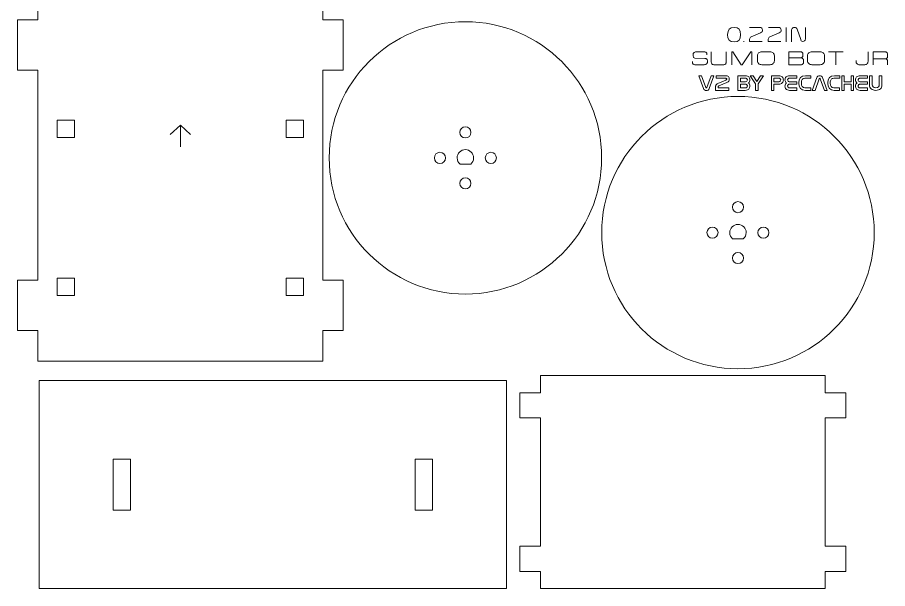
# Model space of a CAD drawing. Header units: inches. Extents: x 0.2 to 10.1, y -10 to 2.1.
# Drawn here: x 0.16 to 10.02, y -9.98 to -3.5 of the extents above; entities that cross this region are included whole.
import ezdxf

# ---------------------------------------------------------------- set-up
doc = ezdxf.new("R2010")
doc.units = ezdxf.units.IN
doc.header["$MEASUREMENT"] = 0
doc.layers.add('v3.5 Servo Eddition', color=7, linetype='Continuous')

# ---------------------------------------------------------------- blocks, each defined once
blk = doc.blocks.new('block 3')
at = {"layer": 'v3.5 Servo Eddition', "color": 240, "lineweight": 18, "true_color": 0xea1f26}
for points in [[(8.5247, -4.2502), (8.4632, -4.1575), (8.4979, -4.1575), (8.5392, -4.2241), (8.5802, -4.1575), (8.615, -4.1575), (8.5537, -4.2483), (8.5537, -4.3238), (8.5247, -4.3238), (8.5247, -4.2502)], [(9.6073, -4.2548), (9.5301, -4.2548), (9.5301, -4.3238), (9.5009, -4.3238), (9.5009, -4.1575), (9.5301, -4.1575), (9.5301, -4.2256), (9.6073, -4.2256), (9.6073, -4.1575), (9.6363, -4.1575), (9.6363, -4.3238), (9.6073, -4.3238), (9.6073, -4.2548)]]:
    blk.add_lwpolyline(points, dxfattribs=at)
for points, knots in [([(7.9669, -4.2953), (7.968, -4.2953), (7.9691, -4.295), (7.97, -4.2944), (7.971, -4.2937), (7.9719, -4.2925), (7.9727, -4.2905), (7.9727, -4.2905), (8.0195, -4.1575), (8.0195, -4.1575), (8.0195, -4.1575), (8.0504, -4.1575), (8.0504, -4.1575), (8.0504, -4.1575), (7.9987, -4.3038), (7.9987, -4.3038), (7.9962, -4.311), (7.9921, -4.3163), (7.9864, -4.3197), (7.9808, -4.3231), (7.9741, -4.3248), (7.9664, -4.3248), (7.9587, -4.3248), (7.9519, -4.323), (7.9462, -4.3195), (7.9405, -4.3159), (7.9365, -4.3107), (7.934, -4.3038), (7.934, -4.3038), (7.8824, -4.1575), (7.8824, -4.1575), (7.8824, -4.1575), (7.9133, -4.1575), (7.9133, -4.1575), (7.9133, -4.1575), (7.9601, -4.2908), (7.9601, -4.2908), (7.9606, -4.2925), (7.9613, -4.2937), (7.9623, -4.2944), (7.9633, -4.295), (7.9644, -4.2953), (7.9657, -4.2953), (7.9657, -4.2953), (7.9669, -4.2953), (7.9669, -4.2953)], [0, 0, 0, 0, 1, 1, 1, 2, 2, 2, 3, 3, 3, 4, 4, 4, 5, 5, 5, 6, 6, 6, 7, 7, 7, 8, 8, 8, 9, 9, 9, 10, 10, 10, 11, 11, 11, 12, 12, 12, 13, 13, 13, 14, 14, 14, 15, 15, 15, 15]), ([(8.1865, -4.1575), (8.2001, -4.1575), (8.2102, -4.1611), (8.2168, -4.1681), (8.2235, -4.1752), (8.2269, -4.1844), (8.2269, -4.1956), (8.2269, -4.2039), (8.2248, -4.2112), (8.2207, -4.2177), (8.2166, -4.2242), (8.2097, -4.2296), (8.2001, -4.2338), (8.2001, -4.2338), (8.1088, -4.2736), (8.1088, -4.2736), (8.1061, -4.2749), (8.1038, -4.2766), (8.1021, -4.2787), (8.1003, -4.2808), (8.0994, -4.2832), (8.0994, -4.2859), (8.0994, -4.2859), (8.0994, -4.2948), (8.0994, -4.2948), (8.0994, -4.2948), (8.2227, -4.2948), (8.2227, -4.2948), (8.2227, -4.2948), (8.2227, -4.3238), (8.2227, -4.3238), (8.2227, -4.3238), (8.0702, -4.3238), (8.0702, -4.3238), (8.0702, -4.3238), (8.0702, -4.2857), (8.0702, -4.2857), (8.0702, -4.2831), (8.0705, -4.2801), (8.0712, -4.2768), (8.0718, -4.2734), (8.0731, -4.27), (8.075, -4.2665), (8.077, -4.263), (8.0797, -4.2596), (8.0832, -4.2562), (8.0868, -4.2528), (8.0914, -4.25), (8.097, -4.2475), (8.097, -4.2475), (8.1887, -4.2077), (8.1887, -4.2077), (8.1918, -4.2064), (8.1941, -4.2046), (8.1956, -4.2023), (8.1971, -4.1999), (8.1979, -4.1977), (8.1979, -4.1954), (8.1979, -4.1928), (8.1972, -4.1907), (8.1957, -4.1891), (8.1943, -4.1875), (8.1915, -4.1867), (8.1873, -4.1867), (8.1873, -4.1867), (8.0765, -4.1867), (8.0765, -4.1867), (8.0765, -4.1867), (8.0765, -4.1575), (8.0765, -4.1575), (8.0765, -4.1575), (8.1865, -4.1575), (8.1865, -4.1575)], [0, 0, 0, 0, 1, 1, 1, 2, 2, 2, 3, 3, 3, 4, 4, 4, 5, 5, 5, 6, 6, 6, 7, 7, 7, 8, 8, 8, 9, 9, 9, 10, 10, 10, 11, 11, 11, 12, 12, 12, 13, 13, 13, 14, 14, 14, 15, 15, 15, 16, 16, 16, 17, 17, 17, 18, 18, 18, 19, 19, 19, 20, 20, 20, 21, 21, 21, 22, 22, 22, 23, 23, 23, 24, 24, 24, 24]), ([(8.4079, -4.1575), (8.4174, -4.1575), (8.4255, -4.1588), (8.4321, -4.1613), (8.4388, -4.1637), (8.4442, -4.1672), (8.4485, -4.1716), (8.4526, -4.1761), (8.4556, -4.1812), (8.4575, -4.1872), (8.4593, -4.1932), (8.4603, -4.1996), (8.4603, -4.2065), (8.4603, -4.2125), (8.4588, -4.2186), (8.4559, -4.2249), (8.453, -4.2311), (8.4484, -4.2362), (8.4419, -4.2401), (8.4484, -4.2439), (8.453, -4.249), (8.4559, -4.2551), (8.4588, -4.2614), (8.4603, -4.2678), (8.4603, -4.2746), (8.4603, -4.2807), (8.4593, -4.2867), (8.4575, -4.2927), (8.4556, -4.2986), (8.4526, -4.3039), (8.4485, -4.3085), (8.4442, -4.3131), (8.4389, -4.3168), (8.4323, -4.3196), (8.4257, -4.3224), (8.4176, -4.3238), (8.4079, -4.3238), (8.4079, -4.3238), (8.3249, -4.3238), (8.3249, -4.3238), (8.3249, -4.3238), (8.3249, -4.1575), (8.3249, -4.1575), (8.3249, -4.1575), (8.4079, -4.1575), (8.4079, -4.1575)], [0, 0, 0, 0, 1, 1, 1, 2, 2, 2, 3, 3, 3, 4, 4, 4, 5, 5, 5, 6, 6, 6, 7, 7, 7, 8, 8, 8, 9, 9, 9, 10, 10, 10, 11, 11, 11, 12, 12, 12, 13, 13, 13, 14, 14, 14, 15, 15, 15, 15]), ([(8.3541, -4.2256), (8.3541, -4.2256), (8.4122, -4.2256), (8.4122, -4.2256), (8.4179, -4.2256), (8.4224, -4.2237), (8.426, -4.2199), (8.4295, -4.2161), (8.4313, -4.2115), (8.4313, -4.206), (8.4313, -4.2035), (8.4308, -4.201), (8.4297, -4.1987), (8.4287, -4.1963), (8.4273, -4.1943), (8.4256, -4.1925), (8.4239, -4.1907), (8.422, -4.1893), (8.4197, -4.1883), (8.4175, -4.1872), (8.4151, -4.1867), (8.4125, -4.1867), (8.4125, -4.1867), (8.3541, -4.1867), (8.3541, -4.1867), (8.3541, -4.1867), (8.3541, -4.2256), (8.3541, -4.2256)], [0, 0, 0, 0, 1, 1, 1, 2, 2, 2, 3, 3, 3, 4, 4, 4, 5, 5, 5, 6, 6, 6, 7, 7, 7, 8, 8, 8, 9, 9, 9, 9]), ([(8.7871, -4.1575), (8.7963, -4.1575), (8.8041, -4.1588), (8.8107, -4.1614), (8.8173, -4.1639), (8.8228, -4.1675), (8.827, -4.172), (8.8313, -4.1765), (8.8344, -4.1817), (8.8364, -4.1876), (8.8385, -4.1934), (8.8395, -4.1998), (8.8395, -4.2065), (8.8395, -4.2123), (8.8385, -4.2181), (8.8367, -4.2239), (8.8348, -4.2297), (8.8318, -4.2349), (8.8276, -4.2395), (8.8234, -4.244), (8.818, -4.2477), (8.8113, -4.2506), (8.8047, -4.2534), (8.7966, -4.2548), (8.7871, -4.2548), (8.7871, -4.2548), (8.7333, -4.2548), (8.7333, -4.2548), (8.7333, -4.2548), (8.7333, -4.3238), (8.7333, -4.3238), (8.7333, -4.3238), (8.7041, -4.3238), (8.7041, -4.3238), (8.7041, -4.3238), (8.7041, -4.1575), (8.7041, -4.1575), (8.7041, -4.1575), (8.7871, -4.1575), (8.7871, -4.1575)], [0, 0, 0, 0, 1, 1, 1, 2, 2, 2, 3, 3, 3, 4, 4, 4, 5, 5, 5, 6, 6, 6, 7, 7, 7, 8, 8, 8, 9, 9, 9, 10, 10, 10, 11, 11, 11, 12, 12, 12, 13, 13, 13, 13]), ([(8.7333, -4.2256), (8.7333, -4.2256), (8.7914, -4.2256), (8.7914, -4.2256), (8.7967, -4.2256), (8.8012, -4.2237), (8.8049, -4.2199), (8.8087, -4.2161), (8.8105, -4.2115), (8.8105, -4.206), (8.8105, -4.2035), (8.81, -4.201), (8.8089, -4.1987), (8.8079, -4.1963), (8.8065, -4.1943), (8.8048, -4.1925), (8.8031, -4.1907), (8.8012, -4.1893), (8.7989, -4.1883), (8.7967, -4.1872), (8.7943, -4.1867), (8.7917, -4.1867), (8.7917, -4.1867), (8.7333, -4.1867), (8.7333, -4.1867), (8.7333, -4.1867), (8.7333, -4.2256), (8.7333, -4.2256)], [0, 0, 0, 0, 1, 1, 1, 2, 2, 2, 3, 3, 3, 4, 4, 4, 5, 5, 5, 6, 6, 6, 7, 7, 7, 8, 8, 8, 9, 9, 9, 9]), ([(8.9937, -4.1867), (8.9937, -4.1867), (8.9061, -4.1867), (8.9061, -4.1867), (8.9035, -4.1867), (8.9011, -4.1872), (8.8989, -4.1883), (8.8966, -4.1893), (8.8946, -4.1907), (8.8929, -4.1925), (8.8913, -4.1943), (8.8899, -4.1963), (8.8888, -4.1987), (8.8878, -4.201), (8.8873, -4.2035), (8.8873, -4.206), (8.8873, -4.2115), (8.889, -4.2161), (8.8926, -4.2199), (8.8961, -4.2237), (8.9007, -4.2256), (8.9063, -4.2256), (8.9063, -4.2256), (8.9937, -4.2256), (8.9937, -4.2256), (8.9937, -4.2256), (8.9937, -4.2548), (8.9937, -4.2548), (8.9937, -4.2548), (8.9061, -4.2548), (8.9061, -4.2548), (8.9035, -4.2548), (8.9011, -4.2553), (8.8989, -4.2564), (8.8966, -4.2574), (8.8946, -4.2588), (8.8929, -4.2606), (8.8913, -4.2624), (8.8899, -4.2644), (8.8888, -4.2667), (8.8878, -4.2691), (8.8873, -4.2715), (8.8873, -4.2741), (8.8873, -4.2802), (8.889, -4.2852), (8.8926, -4.2891), (8.8961, -4.2929), (8.9007, -4.2948), (8.9063, -4.2948), (8.9063, -4.2948), (8.9937, -4.2948), (8.9937, -4.2948), (8.9937, -4.2948), (8.9937, -4.3238), (8.9937, -4.3238), (8.9937, -4.3238), (8.9107, -4.3238), (8.9107, -4.3238), (8.901, -4.3238), (8.8928, -4.3224), (8.8862, -4.3196), (8.8795, -4.3168), (8.8741, -4.313), (8.87, -4.3084), (8.8659, -4.3037), (8.8629, -4.2984), (8.8611, -4.2926), (8.8592, -4.2867), (8.8583, -4.2807), (8.8583, -4.2746), (8.8583, -4.2678), (8.8597, -4.2614), (8.8624, -4.2551), (8.8651, -4.249), (8.8697, -4.2439), (8.8762, -4.2401), (8.8697, -4.2362), (8.8651, -4.2311), (8.8624, -4.2249), (8.8597, -4.2186), (8.8583, -4.2125), (8.8583, -4.2065), (8.8583, -4.1994), (8.8593, -4.1929), (8.8614, -4.1868), (8.8635, -4.1808), (8.8667, -4.1756), (8.871, -4.1713), (8.8752, -4.1669), (8.8807, -4.1636), (8.8873, -4.1611), (8.8939, -4.1587), (8.9017, -4.1575), (8.9107, -4.1575), (8.9107, -4.1575), (8.9937, -4.1575), (8.9937, -4.1575), (8.9937, -4.1575), (8.9937, -4.1867), (8.9937, -4.1867)], [0, 0, 0, 0, 1, 1, 1, 2, 2, 2, 3, 3, 3, 4, 4, 4, 5, 5, 5, 6, 6, 6, 7, 7, 7, 8, 8, 8, 9, 9, 9, 10, 10, 10, 11, 11, 11, 12, 12, 12, 13, 13, 13, 14, 14, 14, 15, 15, 15, 16, 16, 16, 17, 17, 17, 18, 18, 18, 19, 19, 19, 20, 20, 20, 21, 21, 21, 22, 22, 22, 23, 23, 23, 24, 24, 24, 25, 25, 25, 26, 26, 26, 27, 27, 27, 28, 28, 28, 29, 29, 29, 30, 30, 30, 31, 31, 31, 32, 32, 32, 33, 33, 33, 33]), ([(9.0908, -4.3238), (9.0404, -4.3238), (9.0152, -4.2961), (9.0152, -4.2408), (9.0152, -4.2408), (9.0152, -4.2401), (9.0152, -4.2401), (9.0154, -4.185), (9.0406, -4.1575), (9.091, -4.1575), (9.091, -4.1575), (9.1513, -4.1575), (9.1513, -4.1575), (9.1513, -4.1575), (9.1513, -4.1867), (9.1513, -4.1867), (9.1513, -4.1867), (9.0835, -4.1867), (9.0835, -4.1867), (9.0703, -4.1867), (9.0605, -4.1911), (9.0539, -4.1998), (9.0474, -4.2084), (9.0442, -4.2222), (9.0442, -4.241), (9.0442, -4.2769), (9.0572, -4.2948), (9.0833, -4.2948), (9.0833, -4.2948), (9.1511, -4.2948), (9.1511, -4.2948), (9.1511, -4.2948), (9.1511, -4.3238), (9.1511, -4.3238), (9.1511, -4.3238), (9.0908, -4.3238), (9.0908, -4.3238)], [0, 0, 0, 0, 1, 1, 1, 2, 2, 2, 3, 3, 3, 4, 4, 4, 5, 5, 5, 6, 6, 6, 7, 7, 7, 8, 8, 8, 9, 9, 9, 10, 10, 10, 11, 11, 11, 12, 12, 12, 12]), ([(9.3048, -4.3238), (9.3048, -4.3238), (9.258, -4.1915), (9.258, -4.1915), (9.2569, -4.1885), (9.2548, -4.187), (9.2518, -4.187), (9.2487, -4.187), (9.2466, -4.1885), (9.2455, -4.1915), (9.2455, -4.1915), (9.1986, -4.3238), (9.1986, -4.3238), (9.1986, -4.3238), (9.1678, -4.3238), (9.1678, -4.3238), (9.1678, -4.3238), (9.2194, -4.179), (9.2194, -4.179), (9.222, -4.1718), (9.2261, -4.1664), (9.2317, -4.1628), (9.2374, -4.1593), (9.244, -4.1575), (9.2518, -4.1575), (9.2595, -4.1575), (9.2662, -4.1593), (9.2718, -4.1628), (9.2774, -4.1664), (9.2815, -4.1718), (9.2841, -4.179), (9.2841, -4.179), (9.3357, -4.3238), (9.3357, -4.3238), (9.3357, -4.3238), (9.3048, -4.3238), (9.3048, -4.3238)], [0, 0, 0, 0, 1, 1, 1, 2, 2, 2, 3, 3, 3, 4, 4, 4, 5, 5, 5, 6, 6, 6, 7, 7, 7, 8, 8, 8, 9, 9, 9, 10, 10, 10, 11, 11, 11, 12, 12, 12, 12]), ([(9.4176, -4.3238), (9.3672, -4.3238), (9.3421, -4.2961), (9.3421, -4.2408), (9.3421, -4.2408), (9.3421, -4.2401), (9.3421, -4.2401), (9.3422, -4.185), (9.3675, -4.1575), (9.4178, -4.1575), (9.4178, -4.1575), (9.4782, -4.1575), (9.4782, -4.1575), (9.4782, -4.1575), (9.4782, -4.1867), (9.4782, -4.1867), (9.4782, -4.1867), (9.4104, -4.1867), (9.4104, -4.1867), (9.3972, -4.1867), (9.3873, -4.1911), (9.3808, -4.1998), (9.3743, -4.2084), (9.371, -4.2222), (9.371, -4.241), (9.371, -4.2769), (9.3841, -4.2948), (9.4101, -4.2948), (9.4101, -4.2948), (9.4779, -4.2948), (9.4779, -4.2948), (9.4779, -4.2948), (9.4779, -4.3238), (9.4779, -4.3238), (9.4779, -4.3238), (9.4176, -4.3238), (9.4176, -4.3238)], [0, 0, 0, 0, 1, 1, 1, 2, 2, 2, 3, 3, 3, 4, 4, 4, 5, 5, 5, 6, 6, 6, 7, 7, 7, 8, 8, 8, 9, 9, 9, 10, 10, 10, 11, 11, 11, 12, 12, 12, 12]), ([(9.7932, -4.1867), (9.7932, -4.1867), (9.7056, -4.1867), (9.7056, -4.1867), (9.703, -4.1867), (9.7006, -4.1872), (9.6983, -4.1883), (9.6961, -4.1893), (9.6941, -4.1907), (9.6924, -4.1925), (9.6907, -4.1943), (9.6893, -4.1963), (9.6883, -4.1987), (9.6872, -4.201), (9.6867, -4.2035), (9.6867, -4.206), (9.6867, -4.2115), (9.6885, -4.2161), (9.692, -4.2199), (9.6956, -4.2237), (9.7002, -4.2256), (9.7058, -4.2256), (9.7058, -4.2256), (9.7932, -4.2256), (9.7932, -4.2256), (9.7932, -4.2256), (9.7932, -4.2548), (9.7932, -4.2548), (9.7932, -4.2548), (9.7056, -4.2548), (9.7056, -4.2548), (9.703, -4.2548), (9.7006, -4.2553), (9.6983, -4.2564), (9.6961, -4.2574), (9.6941, -4.2588), (9.6924, -4.2606), (9.6907, -4.2624), (9.6893, -4.2644), (9.6883, -4.2667), (9.6872, -4.2691), (9.6867, -4.2715), (9.6867, -4.2741), (9.6867, -4.2802), (9.6885, -4.2852), (9.692, -4.2891), (9.6956, -4.2929), (9.7002, -4.2948), (9.7058, -4.2948), (9.7058, -4.2948), (9.7932, -4.2948), (9.7932, -4.2948), (9.7932, -4.2948), (9.7932, -4.3238), (9.7932, -4.3238), (9.7932, -4.3238), (9.7102, -4.3238), (9.7102, -4.3238), (9.7005, -4.3238), (9.6923, -4.3224), (9.6856, -4.3196), (9.679, -4.3168), (9.6736, -4.313), (9.6695, -4.3084), (9.6654, -4.3037), (9.6624, -4.2984), (9.6606, -4.2926), (9.6587, -4.2867), (9.6578, -4.2807), (9.6578, -4.2746), (9.6578, -4.2678), (9.6591, -4.2614), (9.6619, -4.2551), (9.6646, -4.249), (9.6692, -4.2439), (9.6756, -4.2401), (9.6692, -4.2362), (9.6646, -4.2311), (9.6619, -4.2249), (9.6591, -4.2186), (9.6578, -4.2125), (9.6578, -4.2065), (9.6578, -4.1994), (9.6588, -4.1929), (9.6609, -4.1868), (9.663, -4.1808), (9.6662, -4.1756), (9.6704, -4.1713), (9.6747, -4.1669), (9.6801, -4.1636), (9.6867, -4.1611), (9.6933, -4.1587), (9.7011, -4.1575), (9.7102, -4.1575), (9.7102, -4.1575), (9.7932, -4.1575), (9.7932, -4.1575), (9.7932, -4.1575), (9.7932, -4.1867), (9.7932, -4.1867)], [0, 0, 0, 0, 1, 1, 1, 2, 2, 2, 3, 3, 3, 4, 4, 4, 5, 5, 5, 6, 6, 6, 7, 7, 7, 8, 8, 8, 9, 9, 9, 10, 10, 10, 11, 11, 11, 12, 12, 12, 13, 13, 13, 14, 14, 14, 15, 15, 15, 16, 16, 16, 17, 17, 17, 18, 18, 18, 19, 19, 19, 20, 20, 20, 21, 21, 21, 22, 22, 22, 23, 23, 23, 24, 24, 24, 25, 25, 25, 26, 26, 26, 27, 27, 27, 28, 28, 28, 29, 29, 29, 30, 30, 30, 31, 31, 31, 32, 32, 32, 33, 33, 33, 33]), ([(9.9568, -4.2608), (9.9568, -4.2703), (9.9554, -4.2789), (9.9525, -4.2867), (9.9496, -4.2944), (9.9452, -4.301), (9.9394, -4.3064), (9.9337, -4.3119), (9.9264, -4.3162), (9.9176, -4.3192), (9.9088, -4.3223), (9.8987, -4.3238), (9.8871, -4.3238), (9.8756, -4.3238), (9.8656, -4.3223), (9.8569, -4.3192), (9.8482, -4.3162), (9.8409, -4.3119), (9.8349, -4.3063), (9.829, -4.3008), (9.8245, -4.2941), (9.8214, -4.2864), (9.8184, -4.2787), (9.8168, -4.2702), (9.8168, -4.2611), (9.8168, -4.2611), (9.8168, -4.1575), (9.8168, -4.1575), (9.8168, -4.1575), (9.846, -4.1575), (9.846, -4.1575), (9.846, -4.1575), (9.846, -4.2603), (9.846, -4.2603), (9.846, -4.2705), (9.8497, -4.2788), (9.857, -4.2852), (9.8644, -4.2916), (9.8745, -4.2948), (9.8876, -4.2948), (9.8876, -4.2948), (9.8883, -4.2948), (9.8883, -4.2948), (9.9013, -4.2948), (9.9111, -4.2916), (9.9177, -4.2852), (9.9243, -4.2788), (9.9276, -4.2705), (9.9276, -4.2603), (9.9276, -4.2603), (9.9276, -4.1575), (9.9276, -4.1575), (9.9276, -4.1575), (9.9568, -4.1575), (9.9568, -4.1575), (9.9568, -4.1575), (9.9568, -4.2608), (9.9568, -4.2608)], [0, 0, 0, 0, 1, 1, 1, 2, 2, 2, 3, 3, 3, 4, 4, 4, 5, 5, 5, 6, 6, 6, 7, 7, 7, 8, 8, 8, 9, 9, 9, 10, 10, 10, 11, 11, 11, 12, 12, 12, 13, 13, 13, 14, 14, 14, 15, 15, 15, 16, 16, 16, 17, 17, 17, 18, 18, 18, 19, 19, 19, 19]), ([(8.3541, -4.2948), (8.3541, -4.2948), (8.4122, -4.2948), (8.4122, -4.2948), (8.4182, -4.2948), (8.4229, -4.2928), (8.4262, -4.2888), (8.4296, -4.2848), (8.4313, -4.2799), (8.4313, -4.2741), (8.4313, -4.2715), (8.4308, -4.2691), (8.4297, -4.2667), (8.4287, -4.2644), (8.4273, -4.2624), (8.4256, -4.2606), (8.4239, -4.2588), (8.422, -4.2574), (8.4197, -4.2564), (8.4175, -4.2553), (8.4151, -4.2548), (8.4125, -4.2548), (8.4125, -4.2548), (8.3541, -4.2548), (8.3541, -4.2548), (8.3541, -4.2548), (8.3541, -4.2948), (8.3541, -4.2948)], [0, 0, 0, 0, 1, 1, 1, 2, 2, 2, 3, 3, 3, 4, 4, 4, 5, 5, 5, 6, 6, 6, 7, 7, 7, 8, 8, 8, 9, 9, 9, 9])]:
    blk.add_open_spline(points, degree=3, knots=knots, dxfattribs=at)
blk = doc.blocks.new('block 4')
at = {"layer": 'v3.5 Servo Eddition', "color": 240, "lineweight": 18, "true_color": 0xea1f26}
for points, knots in [([(7.8106, -4.0105), (7.8106, -4.0138), (7.8112, -4.0168), (7.8123, -4.0196), (7.8135, -4.0224), (7.8155, -4.0248), (7.8183, -4.0267), (7.821, -4.0287), (7.8246, -4.0302), (7.829, -4.0313), (7.8335, -4.0324), (7.8389, -4.033), (7.8454, -4.033), (7.8454, -4.033), (7.9353, -4.033), (7.9353, -4.033), (7.9399, -4.033), (7.9448, -4.0323), (7.9499, -4.0311), (7.955, -4.0299), (7.9596, -4.0281), (7.9637, -4.0258), (7.9679, -4.0235), (7.9713, -4.0208), (7.974, -4.0176), (7.9767, -4.0144), (7.9781, -4.0107), (7.9781, -4.0067), (7.9781, -4.0067), (7.9781, -3.9832), (7.9781, -3.9832), (7.9781, -3.9797), (7.9772, -3.9766), (7.9755, -3.9738), (7.9737, -3.9711), (7.9715, -3.9688), (7.9688, -3.9668), (7.9662, -3.9649), (7.9632, -3.9634), (7.96, -3.9623), (7.9567, -3.9613), (7.9536, -3.9607), (7.9506, -3.9606), (7.9506, -3.9606), (7.8379, -3.9571), (7.8379, -3.9571), (7.8308, -3.957), (7.8258, -3.955), (7.8228, -3.9511), (7.8198, -3.9473), (7.8183, -3.9421), (7.8183, -3.9355), (7.8183, -3.9355), (7.8183, -3.9135), (7.8183, -3.9135), (7.8183, -3.9088), (7.8192, -3.9047), (7.821, -3.9012), (7.8228, -3.8977), (7.8256, -3.8949), (7.8294, -3.8927), (7.8333, -3.8904), (7.8384, -3.8888), (7.8447, -3.8878), (7.8511, -3.8867), (7.8588, -3.8862), (7.8679, -3.8862), (7.8679, -3.8862), (7.9363, -3.8862), (7.9363, -3.8862), (7.9416, -3.8862), (7.9465, -3.8866), (7.9508, -3.8872), (7.9552, -3.8879), (7.9589, -3.8891), (7.962, -3.8907), (7.9651, -3.8923), (7.9676, -3.8945), (7.9694, -3.8971), (7.9711, -3.8998), (7.972, -3.903), (7.972, -3.9068), (7.972, -3.9068), (7.972, -3.9195), (7.972, -3.9195), (7.972, -3.9195), (7.972, -3.9068), (7.972, -3.9068), (7.972, -3.903), (7.9711, -3.8998), (7.9694, -3.8971), (7.9676, -3.8945), (7.9651, -3.8923), (7.962, -3.8907), (7.9589, -3.8891), (7.9552, -3.8879), (7.9508, -3.8872), (7.9465, -3.8866), (7.9416, -3.8862), (7.9363, -3.8862), (7.9363, -3.8862), (7.8679, -3.8862), (7.8679, -3.8862), (7.8588, -3.8862), (7.8511, -3.8867), (7.8447, -3.8878), (7.8384, -3.8888), (7.8333, -3.8904), (7.8294, -3.8927), (7.8256, -3.8949), (7.8228, -3.8977), (7.821, -3.9012), (7.8192, -3.9047), (7.8183, -3.9088), (7.8183, -3.9135), (7.8183, -3.9135), (7.8183, -3.9355), (7.8183, -3.9355), (7.8183, -3.9421), (7.8198, -3.9473), (7.8228, -3.9511), (7.8258, -3.955), (7.8308, -3.957), (7.8379, -3.9571), (7.8379, -3.9571), (7.9506, -3.9606), (7.9506, -3.9606), (7.9536, -3.9607), (7.9567, -3.9613), (7.96, -3.9623), (7.9632, -3.9634), (7.9662, -3.9649), (7.9688, -3.9668), (7.9715, -3.9688), (7.9737, -3.9711), (7.9755, -3.9738), (7.9772, -3.9766), (7.9781, -3.9797), (7.9781, -3.9832), (7.9781, -3.9832), (7.9781, -4.0067), (7.9781, -4.0067), (7.9781, -4.0107), (7.9767, -4.0144), (7.974, -4.0176), (7.9713, -4.0208), (7.9679, -4.0235), (7.9637, -4.0258), (7.9596, -4.0281), (7.955, -4.0299), (7.9499, -4.0311), (7.9448, -4.0323), (7.9399, -4.033), (7.9353, -4.033), (7.9353, -4.033), (7.8454, -4.033), (7.8454, -4.033), (7.8389, -4.033), (7.8335, -4.0324), (7.829, -4.0313), (7.8246, -4.0302), (7.821, -4.0287), (7.8183, -4.0267), (7.8155, -4.0248), (7.8135, -4.0224), (7.8123, -4.0196), (7.8112, -4.0168), (7.8106, -4.0138), (7.8106, -4.0105), (7.8106, -4.0105), (7.8106, -3.9977), (7.8106, -3.9977), (7.8106, -3.9977), (7.8106, -4.0105), (7.8106, -4.0105)], [0, 0, 0, 0, 1, 1, 1, 2, 2, 2, 3, 3, 3, 4, 4, 4, 5, 5, 5, 6, 6, 6, 7, 7, 7, 8, 8, 8, 9, 9, 9, 10, 10, 10, 11, 11, 11, 12, 12, 12, 13, 13, 13, 14, 14, 14, 15, 15, 15, 16, 16, 16, 17, 17, 17, 18, 18, 18, 19, 19, 19, 20, 20, 20, 21, 21, 21, 22, 22, 22, 23, 23, 23, 24, 24, 24, 25, 25, 25, 26, 26, 26, 27, 27, 27, 28, 28, 28, 29, 29, 29, 30, 30, 30, 31, 31, 31, 32, 32, 32, 33, 33, 33, 34, 34, 34, 35, 35, 35, 36, 36, 36, 37, 37, 37, 38, 38, 38, 39, 39, 39, 40, 40, 40, 41, 41, 41, 42, 42, 42, 43, 43, 43, 44, 44, 44, 45, 45, 45, 46, 46, 46, 47, 47, 47, 48, 48, 48, 49, 49, 49, 50, 50, 50, 51, 51, 51, 52, 52, 52, 53, 53, 53, 54, 54, 54, 55, 55, 55, 56, 56, 56, 57, 57, 57, 58, 58, 58, 58]), ([(8.1923, -3.9985), (8.1924, -4.0027), (8.192, -4.0069), (8.191, -4.011), (8.19, -4.0152), (8.1883, -4.0189), (8.186, -4.0221), (8.1837, -4.0252), (8.1806, -4.0278), (8.1768, -4.0298), (8.173, -4.0318), (8.1685, -4.0328), (8.1632, -4.0328), (8.1632, -4.0328), (8.0525, -4.0328), (8.0525, -4.0328), (8.0461, -4.0328), (8.0409, -4.0317), (8.037, -4.0297), (8.0331, -4.0277), (8.03, -4.025), (8.0278, -4.0217), (8.0257, -4.0185), (8.0241, -4.0148), (8.0233, -4.0107), (8.0224, -4.0067), (8.0219, -4.0026), (8.0217, -3.9985), (8.0217, -3.9985), (8.0217, -3.886), (8.0217, -3.886), (8.0217, -3.886), (8.0217, -3.9985), (8.0217, -3.9985), (8.0219, -4.0026), (8.0224, -4.0067), (8.0233, -4.0107), (8.0241, -4.0148), (8.0257, -4.0185), (8.0278, -4.0217), (8.03, -4.025), (8.0331, -4.0277), (8.037, -4.0297), (8.0409, -4.0317), (8.0461, -4.0328), (8.0525, -4.0328), (8.0525, -4.0328), (8.1632, -4.0328), (8.1632, -4.0328), (8.1685, -4.0328), (8.173, -4.0318), (8.1768, -4.0298), (8.1806, -4.0278), (8.1837, -4.0252), (8.186, -4.0221), (8.1883, -4.0189), (8.19, -4.0152), (8.191, -4.011), (8.192, -4.0069), (8.1924, -4.0027), (8.1923, -3.9985), (8.1923, -3.9985), (8.1923, -3.886), (8.1923, -3.886), (8.1923, -3.886), (8.1923, -3.9985), (8.1923, -3.9985)], [0, 0, 0, 0, 1, 1, 1, 2, 2, 2, 3, 3, 3, 4, 4, 4, 5, 5, 5, 6, 6, 6, 7, 7, 7, 8, 8, 8, 9, 9, 9, 10, 10, 10, 11, 11, 11, 12, 12, 12, 13, 13, 13, 14, 14, 14, 15, 15, 15, 16, 16, 16, 17, 17, 17, 18, 18, 18, 19, 19, 19, 20, 20, 20, 21, 21, 21, 22, 22, 22, 22]), ([(8.254, -4.033), (8.254, -4.033), (8.254, -3.886), (8.254, -3.886), (8.254, -3.886), (8.2651, -3.886), (8.2651, -3.886), (8.2651, -3.886), (8.3629, -4.033), (8.3629, -4.033), (8.3629, -4.033), (8.3716, -4.033), (8.3716, -4.033), (8.3716, -4.033), (8.4701, -3.886), (8.4701, -3.886), (8.4701, -3.886), (8.4805, -3.886), (8.4805, -3.886), (8.4805, -3.886), (8.4805, -4.033), (8.4805, -4.033), (8.4805, -4.033), (8.4805, -3.886), (8.4805, -3.886), (8.4805, -3.886), (8.4701, -3.886), (8.4701, -3.886), (8.4701, -3.886), (8.3716, -4.033), (8.3716, -4.033), (8.3716, -4.033), (8.3629, -4.033), (8.3629, -4.033), (8.3629, -4.033), (8.2651, -3.886), (8.2651, -3.886), (8.2651, -3.886), (8.254, -3.886), (8.254, -3.886), (8.254, -3.886), (8.254, -4.033), (8.254, -4.033)], [0, 0, 0, 0, 1, 1, 1, 2, 2, 2, 3, 3, 3, 4, 4, 4, 5, 5, 5, 6, 6, 6, 7, 7, 7, 8, 8, 8, 9, 9, 9, 10, 10, 10, 11, 11, 11, 12, 12, 12, 13, 13, 13, 14, 14, 14, 14]), ([(8.5942, -4.033), (8.5874, -4.033), (8.581, -4.0318), (8.5751, -4.0295), (8.5692, -4.0272), (8.564, -4.024), (8.5596, -4.0199), (8.5552, -4.0158), (8.5517, -4.0111), (8.5491, -4.0058), (8.5465, -4.0004), (8.5453, -3.9946), (8.5453, -3.9885), (8.5453, -3.9885), (8.5453, -3.9306), (8.5453, -3.9306), (8.5453, -3.9245), (8.5465, -3.9188), (8.5491, -3.9134), (8.5517, -3.9081), (8.5552, -3.9033), (8.5596, -3.8993), (8.564, -3.8952), (8.5692, -3.892), (8.5751, -3.8897), (8.581, -3.8874), (8.5874, -3.8862), (8.5942, -3.8862), (8.5942, -3.8862), (8.6883, -3.8862), (8.6883, -3.8862), (8.695, -3.8862), (8.7013, -3.8874), (8.7073, -3.8897), (8.7133, -3.892), (8.7185, -3.8952), (8.723, -3.8993), (8.7274, -3.9033), (8.731, -3.9081), (8.7336, -3.9134), (8.7361, -3.9188), (8.7374, -3.9245), (8.7374, -3.9306), (8.7374, -3.9306), (8.7374, -3.9885), (8.7374, -3.9885), (8.7374, -3.9946), (8.7361, -4.0004), (8.7336, -4.0058), (8.731, -4.0111), (8.7274, -4.0158), (8.723, -4.0199), (8.7185, -4.024), (8.7133, -4.0272), (8.7073, -4.0295), (8.7013, -4.0318), (8.695, -4.033), (8.6883, -4.033), (8.6883, -4.033), (8.5942, -4.033), (8.5942, -4.033)], [0, 0, 0, 0, 1, 1, 1, 2, 2, 2, 3, 3, 3, 4, 4, 4, 5, 5, 5, 6, 6, 6, 7, 7, 7, 8, 8, 8, 9, 9, 9, 10, 10, 10, 11, 11, 11, 12, 12, 12, 13, 13, 13, 14, 14, 14, 15, 15, 15, 16, 16, 16, 17, 17, 17, 18, 18, 18, 19, 19, 19, 20, 20, 20, 20]), ([(8.5942, -4.033), (8.5874, -4.033), (8.581, -4.0318), (8.5751, -4.0295), (8.5692, -4.0272), (8.564, -4.024), (8.5596, -4.0199), (8.5552, -4.0158), (8.5517, -4.0111), (8.5491, -4.0058), (8.5465, -4.0004), (8.5453, -3.9946), (8.5453, -3.9885), (8.5453, -3.9885), (8.5453, -3.9306), (8.5453, -3.9306), (8.5453, -3.9245), (8.5465, -3.9188), (8.5491, -3.9134), (8.5517, -3.9081), (8.5552, -3.9033), (8.5596, -3.8993), (8.564, -3.8952), (8.5692, -3.892), (8.5751, -3.8897), (8.581, -3.8874), (8.5874, -3.8862), (8.5942, -3.8862), (8.5942, -3.8862), (8.6883, -3.8862), (8.6883, -3.8862), (8.695, -3.8862), (8.7013, -3.8874), (8.7073, -3.8897), (8.7133, -3.892), (8.7185, -3.8952), (8.723, -3.8993), (8.7274, -3.9033), (8.731, -3.9081), (8.7336, -3.9134), (8.7361, -3.9188), (8.7374, -3.9245), (8.7374, -3.9306), (8.7374, -3.9306), (8.7374, -3.9885), (8.7374, -3.9885), (8.7374, -3.9946), (8.7361, -4.0004), (8.7336, -4.0058), (8.731, -4.0111), (8.7274, -4.0158), (8.723, -4.0199), (8.7185, -4.024), (8.7133, -4.0272), (8.7073, -4.0295), (8.7013, -4.0318), (8.695, -4.033), (8.6883, -4.033), (8.6883, -4.033), (8.5942, -4.033), (8.5942, -4.033)], [0, 0, 0, 0, 1, 1, 1, 2, 2, 2, 3, 3, 3, 4, 4, 4, 5, 5, 5, 6, 6, 6, 7, 7, 7, 8, 8, 8, 9, 9, 9, 10, 10, 10, 11, 11, 11, 12, 12, 12, 13, 13, 13, 14, 14, 14, 15, 15, 15, 16, 16, 16, 17, 17, 17, 18, 18, 18, 19, 19, 19, 20, 20, 20, 20]), ([(9.0524, -3.9579), (9.0559, -3.9593), (9.0588, -3.9613), (9.0614, -3.9639), (9.0639, -3.9665), (9.0659, -3.9694), (9.0674, -3.9728), (9.0689, -3.9762), (9.0696, -3.9798), (9.0696, -3.9836), (9.0696, -3.9836), (9.0696, -4.0048), (9.0696, -4.0048), (9.0696, -4.0088), (9.0689, -4.0124), (9.0674, -4.0158), (9.0659, -4.0192), (9.0639, -4.0222), (9.0614, -4.0247), (9.0588, -4.0272), (9.0559, -4.0292), (9.0524, -4.0307), (9.0489, -4.0322), (9.0453, -4.033), (9.0415, -4.033), (9.0415, -4.033), (8.9015, -4.033), (8.9015, -4.033), (8.9015, -4.033), (8.9015, -3.9557), (8.9015, -3.9557), (8.9015, -3.9557), (9.0346, -3.9557), (9.0346, -3.9557), (9.0382, -3.9557), (9.0417, -3.955), (9.045, -3.9537), (9.0482, -3.9523), (9.0511, -3.9504), (9.0535, -3.948), (9.056, -3.9455), (9.0579, -3.9427), (9.0593, -3.9395), (9.0607, -3.9363), (9.0615, -3.9329), (9.0615, -3.9292), (9.0615, -3.9292), (9.0615, -3.9127), (9.0615, -3.9127), (9.0615, -3.9091), (9.0607, -3.9056), (9.0593, -3.9024), (9.0579, -3.8992), (9.056, -3.8964), (9.0535, -3.894), (9.0511, -3.8915), (9.0482, -3.8896), (9.045, -3.8883), (9.0417, -3.8869), (9.0382, -3.8862), (9.0346, -3.8862), (9.0346, -3.8862), (8.9015, -3.8862), (8.9015, -3.8862), (8.9015, -3.8862), (8.9015, -3.9557), (8.9015, -3.9557), (8.9015, -3.9557), (8.9015, -3.8862), (8.9015, -3.8862), (8.9015, -3.8862), (9.0346, -3.8862), (9.0346, -3.8862), (9.0382, -3.8862), (9.0417, -3.8869), (9.045, -3.8883), (9.0482, -3.8896), (9.0511, -3.8915), (9.0535, -3.894), (9.056, -3.8964), (9.0579, -3.8992), (9.0593, -3.9024), (9.0607, -3.9056), (9.0615, -3.9091), (9.0615, -3.9127), (9.0615, -3.9127), (9.0615, -3.9292), (9.0615, -3.9292), (9.0615, -3.9329), (9.0607, -3.9363), (9.0593, -3.9395), (9.0579, -3.9427), (9.056, -3.9455), (9.0535, -3.948), (9.0511, -3.9504), (9.0482, -3.9523), (9.045, -3.9537), (9.0417, -3.955), (9.0382, -3.9557), (9.0346, -3.9557), (9.0346, -3.9557), (8.9015, -3.9557), (8.9015, -3.9557), (8.9015, -3.9557), (8.9015, -4.033), (8.9015, -4.033), (8.9015, -4.033), (9.0415, -4.033), (9.0415, -4.033), (9.0453, -4.033), (9.0489, -4.0322), (9.0524, -4.0307), (9.0559, -4.0292), (9.0588, -4.0272), (9.0614, -4.0247), (9.0639, -4.0222), (9.0659, -4.0192), (9.0674, -4.0158), (9.0689, -4.0124), (9.0696, -4.0088), (9.0696, -4.0048), (9.0696, -4.0048), (9.0696, -3.9836), (9.0696, -3.9836), (9.0696, -3.9798), (9.0689, -3.9762), (9.0674, -3.9728), (9.0659, -3.9694), (9.0639, -3.9665), (9.0614, -3.9639), (9.0588, -3.9613), (9.0559, -3.9593), (9.0524, -3.9579), (9.0489, -3.9564), (9.0453, -3.9557), (9.0415, -3.9557), (9.0453, -3.9557), (9.0489, -3.9564), (9.0524, -3.9579)], [0, 0, 0, 0, 1, 1, 1, 2, 2, 2, 3, 3, 3, 4, 4, 4, 5, 5, 5, 6, 6, 6, 7, 7, 7, 8, 8, 8, 9, 9, 9, 10, 10, 10, 11, 11, 11, 12, 12, 12, 13, 13, 13, 14, 14, 14, 15, 15, 15, 16, 16, 16, 17, 17, 17, 18, 18, 18, 19, 19, 19, 20, 20, 20, 21, 21, 21, 22, 22, 22, 23, 23, 23, 24, 24, 24, 25, 25, 25, 26, 26, 26, 27, 27, 27, 28, 28, 28, 29, 29, 29, 30, 30, 30, 31, 31, 31, 32, 32, 32, 33, 33, 33, 34, 34, 34, 35, 35, 35, 36, 36, 36, 37, 37, 37, 38, 38, 38, 39, 39, 39, 40, 40, 40, 41, 41, 41, 42, 42, 42, 43, 43, 43, 44, 44, 44, 45, 45, 45, 46, 46, 46, 46]), ([(9.1629, -4.033), (9.1562, -4.033), (9.1498, -4.0318), (9.1439, -4.0295), (9.138, -4.0272), (9.1328, -4.024), (9.1284, -4.0199), (9.124, -4.0158), (9.1205, -4.0111), (9.1179, -4.0058), (9.1153, -4.0004), (9.114, -3.9946), (9.114, -3.9885), (9.114, -3.9885), (9.114, -3.9306), (9.114, -3.9306), (9.114, -3.9245), (9.1153, -3.9188), (9.1179, -3.9134), (9.1205, -3.9081), (9.124, -3.9033), (9.1284, -3.8993), (9.1328, -3.8952), (9.138, -3.892), (9.1439, -3.8897), (9.1498, -3.8874), (9.1562, -3.8862), (9.1629, -3.8862), (9.1629, -3.8862), (9.2571, -3.8862), (9.2571, -3.8862), (9.2638, -3.8862), (9.2701, -3.8874), (9.276, -3.8897), (9.282, -3.892), (9.2873, -3.8952), (9.2917, -3.8993), (9.2962, -3.9033), (9.2998, -3.9081), (9.3023, -3.9134), (9.3049, -3.9188), (9.3062, -3.9245), (9.3062, -3.9306), (9.3062, -3.9306), (9.3062, -3.9885), (9.3062, -3.9885), (9.3062, -3.9946), (9.3049, -4.0004), (9.3023, -4.0058), (9.2998, -4.0111), (9.2962, -4.0158), (9.2917, -4.0199), (9.2873, -4.024), (9.282, -4.0272), (9.276, -4.0295), (9.2701, -4.0318), (9.2638, -4.033), (9.2571, -4.033), (9.2571, -4.033), (9.1629, -4.033), (9.1629, -4.033)], [0, 0, 0, 0, 1, 1, 1, 2, 2, 2, 3, 3, 3, 4, 4, 4, 5, 5, 5, 6, 6, 6, 7, 7, 7, 8, 8, 8, 9, 9, 9, 10, 10, 10, 11, 11, 11, 12, 12, 12, 13, 13, 13, 14, 14, 14, 15, 15, 15, 16, 16, 16, 17, 17, 17, 18, 18, 18, 19, 19, 19, 20, 20, 20, 20]), ([(9.1629, -4.033), (9.1562, -4.033), (9.1498, -4.0318), (9.1439, -4.0295), (9.138, -4.0272), (9.1328, -4.024), (9.1284, -4.0199), (9.124, -4.0158), (9.1205, -4.0111), (9.1179, -4.0058), (9.1153, -4.0004), (9.114, -3.9946), (9.114, -3.9885), (9.114, -3.9885), (9.114, -3.9306), (9.114, -3.9306), (9.114, -3.9245), (9.1153, -3.9188), (9.1179, -3.9134), (9.1205, -3.9081), (9.124, -3.9033), (9.1284, -3.8993), (9.1328, -3.8952), (9.138, -3.892), (9.1439, -3.8897), (9.1498, -3.8874), (9.1562, -3.8862), (9.1629, -3.8862), (9.1629, -3.8862), (9.2571, -3.8862), (9.2571, -3.8862), (9.2638, -3.8862), (9.2701, -3.8874), (9.276, -3.8897), (9.282, -3.892), (9.2873, -3.8952), (9.2917, -3.8993), (9.2962, -3.9033), (9.2998, -3.9081), (9.3023, -3.9134), (9.3049, -3.9188), (9.3062, -3.9245), (9.3062, -3.9306), (9.3062, -3.9306), (9.3062, -3.9885), (9.3062, -3.9885), (9.3062, -3.9946), (9.3049, -4.0004), (9.3023, -4.0058), (9.2998, -4.0111), (9.2962, -4.0158), (9.2917, -4.0199), (9.2873, -4.024), (9.282, -4.0272), (9.276, -4.0295), (9.2701, -4.0318), (9.2638, -4.033), (9.2571, -4.033), (9.2571, -4.033), (9.1629, -4.033), (9.1629, -4.033)], [0, 0, 0, 0, 1, 1, 1, 2, 2, 2, 3, 3, 3, 4, 4, 4, 5, 5, 5, 6, 6, 6, 7, 7, 7, 8, 8, 8, 9, 9, 9, 10, 10, 10, 11, 11, 11, 12, 12, 12, 13, 13, 13, 14, 14, 14, 15, 15, 15, 16, 16, 16, 17, 17, 17, 18, 18, 18, 19, 19, 19, 20, 20, 20, 20]), ([(9.4348, -3.8862), (9.4348, -3.8862), (9.5184, -3.8862), (9.5184, -3.8862), (9.5184, -3.8862), (9.351, -3.8862), (9.351, -3.8862), (9.351, -3.8862), (9.4348, -3.8862), (9.4348, -3.8862), (9.4348, -3.8862), (9.4348, -4.033), (9.4348, -4.033), (9.4348, -4.033), (9.4348, -3.8862), (9.4348, -3.8862)], [0, 0, 0, 0, 1, 1, 1, 2, 2, 2, 3, 3, 3, 4, 4, 4, 5, 5, 5, 5]), ([(9.7998, -3.8858), (9.7998, -3.8858), (9.7998, -3.9957), (9.7998, -3.9957), (9.7998, -4.0007), (9.7988, -4.0054), (9.7967, -4.0099), (9.7947, -4.0144), (9.7919, -4.0183), (9.7885, -4.0217), (9.785, -4.0251), (9.7811, -4.0278), (9.7767, -4.0298), (9.7722, -4.0318), (9.7676, -4.0328), (9.7627, -4.0328), (9.7627, -4.0328), (9.702, -4.033), (9.702, -4.033), (9.6971, -4.033), (9.6924, -4.032), (9.6878, -4.03), (9.6833, -4.028), (9.6792, -4.0254), (9.6756, -4.0221), (9.672, -4.0187), (9.6691, -4.0148), (9.667, -4.0103), (9.6649, -4.0059), (9.6639, -4.001), (9.6639, -3.9959), (9.6639, -3.9959), (9.6639, -3.9832), (9.6639, -3.9832), (9.6639, -3.9832), (9.6639, -3.9959), (9.6639, -3.9959), (9.6639, -4.001), (9.6649, -4.0059), (9.667, -4.0103), (9.6691, -4.0148), (9.672, -4.0187), (9.6756, -4.0221), (9.6792, -4.0254), (9.6833, -4.028), (9.6878, -4.03), (9.6924, -4.032), (9.6971, -4.033), (9.702, -4.033), (9.702, -4.033), (9.7627, -4.0328), (9.7627, -4.0328), (9.7676, -4.0328), (9.7722, -4.0318), (9.7767, -4.0298), (9.7811, -4.0278), (9.785, -4.0251), (9.7885, -4.0217), (9.7919, -4.0183), (9.7947, -4.0144), (9.7967, -4.0099), (9.7988, -4.0054), (9.7998, -4.0007), (9.7998, -3.9957), (9.7998, -3.9957), (9.7998, -3.8858), (9.7998, -3.8858)], [0, 0, 0, 0, 1, 1, 1, 2, 2, 2, 3, 3, 3, 4, 4, 4, 5, 5, 5, 6, 6, 6, 7, 7, 7, 8, 8, 8, 9, 9, 9, 10, 10, 10, 11, 11, 11, 12, 12, 12, 13, 13, 13, 14, 14, 14, 15, 15, 15, 16, 16, 16, 17, 17, 17, 18, 18, 18, 19, 19, 19, 20, 20, 20, 21, 21, 21, 22, 22, 22, 22]), ([(9.8591, -4.033), (9.8591, -4.033), (9.8591, -3.8862), (9.8591, -3.8862), (9.8591, -3.8862), (9.9958, -3.8862), (9.9958, -3.8862), (9.9991, -3.8862), (10.0023, -3.887), (10.0054, -3.8887), (10.0085, -3.8903), (10.0113, -3.8925), (10.0137, -3.8952), (10.016, -3.8979), (10.0179, -3.9011), (10.0194, -3.9049), (10.0208, -3.9086), (10.0215, -3.9126), (10.0215, -3.9168), (10.0215, -3.9168), (10.0215, -3.9378), (10.0215, -3.9378), (10.0215, -3.942), (10.0208, -3.9459), (10.0194, -3.9496), (10.0179, -3.9533), (10.016, -3.9565), (10.0137, -3.9592), (10.0113, -3.9619), (10.0085, -3.964), (10.0054, -3.9656), (10.0023, -3.9672), (9.9991, -3.9679), (9.9958, -3.9679), (9.9958, -3.9679), (9.8591, -3.9679), (9.8591, -3.9679), (9.8591, -3.9679), (9.9958, -3.9679), (9.9958, -3.9679), (9.9991, -3.9679), (10.0023, -3.9672), (10.0054, -3.9656), (10.0085, -3.964), (10.0113, -3.9619), (10.0137, -3.9592), (10.016, -3.9565), (10.0179, -3.9533), (10.0194, -3.9496), (10.0208, -3.9459), (10.0215, -3.942), (10.0215, -3.9378), (10.0215, -3.9378), (10.0215, -3.9168), (10.0215, -3.9168), (10.0215, -3.9126), (10.0208, -3.9086), (10.0194, -3.9049), (10.0179, -3.9011), (10.016, -3.8979), (10.0137, -3.8952), (10.0113, -3.8925), (10.0085, -3.8903), (10.0054, -3.8887), (10.0023, -3.887), (9.9991, -3.8862), (9.9958, -3.8862), (9.9958, -3.8862), (9.8591, -3.8862), (9.8591, -3.8862), (9.8591, -3.8862), (9.8591, -4.033), (9.8591, -4.033)], [0, 0, 0, 0, 1, 1, 1, 2, 2, 2, 3, 3, 3, 4, 4, 4, 5, 5, 5, 6, 6, 6, 7, 7, 7, 8, 8, 8, 9, 9, 9, 10, 10, 10, 11, 11, 11, 12, 12, 12, 13, 13, 13, 14, 14, 14, 15, 15, 15, 16, 16, 16, 17, 17, 17, 18, 18, 18, 19, 19, 19, 20, 20, 20, 21, 21, 21, 22, 22, 22, 23, 23, 23, 24, 24, 24, 24]), ([(10.0215, -4.033), (10.0215, -4.033), (10.0215, -3.9953), (10.0215, -3.9953), (10.0215, -3.9924), (10.0212, -3.9894), (10.0205, -3.9862), (10.0198, -3.983), (10.0186, -3.98), (10.0168, -3.9773), (10.0151, -3.9746), (10.0126, -3.9724), (10.0096, -3.9706), (10.0065, -3.9688), (10.0027, -3.9679), (9.9981, -3.9679), (10.0027, -3.9679), (10.0065, -3.9688), (10.0096, -3.9706), (10.0126, -3.9724), (10.0151, -3.9746), (10.0168, -3.9773), (10.0186, -3.98), (10.0198, -3.983), (10.0205, -3.9862), (10.0212, -3.9894), (10.0215, -3.9924), (10.0215, -3.9953), (10.0215, -3.9953), (10.0215, -4.033), (10.0215, -4.033)], [0, 0, 0, 0, 1, 1, 1, 2, 2, 2, 3, 3, 3, 4, 4, 4, 5, 5, 5, 6, 6, 6, 7, 7, 7, 8, 8, 8, 9, 9, 9, 10, 10, 10, 10])]:
    blk.add_open_spline(points, degree=3, knots=knots, dxfattribs=at)
blk = doc.blocks.new('block 5')
at = {"layer": 'v3.5 Servo Eddition', "color": 240, "lineweight": 18, "true_color": 0xea1f26}
for points in [[(8.8715, -3.61), (8.8715, -3.7736)], [(8.3965, -3.7678), (8.3887, -3.7678)]]:
    blk.add_lwpolyline(points, dxfattribs=at)
for points, knots in [([(8.2823, -3.61), (8.231, -3.61), (8.2077, -3.6358), (8.2076, -3.6912), (8.2076, -3.7477), (8.2308, -3.7736), (8.2806, -3.7736), (8.2806, -3.7736), (8.2826, -3.7736), (8.2826, -3.7736), (8.3324, -3.7736), (8.3556, -3.7477), (8.3556, -3.692), (8.3551, -3.6358), (8.3318, -3.61), (8.2823, -3.61)], [0, 0, 0, 0, 1, 1, 1, 2, 2, 2, 3, 3, 3, 4, 4, 4, 5, 5, 5, 5]), ([(8.5981, -3.7681), (8.5981, -3.7681), (8.4562, -3.7681), (8.4562, -3.7681), (8.4562, -3.7681), (8.4562, -3.7439), (8.4562, -3.7439), (8.4562, -3.7375), (8.4584, -3.7315), (8.4625, -3.7266), (8.4659, -3.7227), (8.47, -3.7195), (8.475, -3.7172), (8.475, -3.7172), (8.5804, -3.6712), (8.5804, -3.6712), (8.5888, -3.6675), (8.5947, -3.6631), (8.5979, -3.658), (8.6012, -3.6527), (8.6029, -3.6468), (8.6029, -3.64), (8.6029, -3.6307), (8.6003, -3.6234), (8.5951, -3.6179), (8.5902, -3.6127), (8.5819, -3.61), (8.5704, -3.61), (8.5704, -3.61), (8.4576, -3.61), (8.4576, -3.61)], [0, 0, 0, 0, 1, 1, 1, 2, 2, 2, 3, 3, 3, 4, 4, 4, 5, 5, 5, 6, 6, 6, 7, 7, 7, 8, 8, 8, 9, 9, 9, 10, 10, 10, 10]), ([(8.8101, -3.7681), (8.8101, -3.7681), (8.6681, -3.7681), (8.6681, -3.7681), (8.6681, -3.7681), (8.6681, -3.7439), (8.6681, -3.7439), (8.6681, -3.7375), (8.6703, -3.7315), (8.6745, -3.7266), (8.6778, -3.7227), (8.682, -3.7195), (8.6869, -3.7172), (8.6869, -3.7172), (8.7923, -3.6712), (8.7923, -3.6712), (8.8008, -3.6675), (8.8067, -3.6631), (8.8099, -3.658), (8.8132, -3.6527), (8.8148, -3.6468), (8.8148, -3.64), (8.8148, -3.6307), (8.8123, -3.6234), (8.8071, -3.6179), (8.8021, -3.6127), (8.7938, -3.61), (8.7823, -3.61), (8.7823, -3.61), (8.6695, -3.61), (8.6695, -3.61)], [0, 0, 0, 0, 1, 1, 1, 2, 2, 2, 3, 3, 3, 4, 4, 4, 5, 5, 5, 6, 6, 6, 7, 7, 7, 8, 8, 8, 9, 9, 9, 10, 10, 10, 10]), ([(9.089, -3.61), (9.089, -3.61), (9.089, -3.7383), (9.089, -3.7383), (9.089, -3.7609), (9.0745, -3.7689), (9.0609, -3.7689), (9.0517, -3.7689), (9.0462, -3.7647), (9.0432, -3.7612), (9.0402, -3.7578), (9.0379, -3.7534), (9.0361, -3.7477), (9.0361, -3.7477), (8.9974, -3.6296), (8.9974, -3.6296), (8.9953, -3.6232), (8.9917, -3.6184), (8.9865, -3.6149), (8.9769, -3.6085), (8.9634, -3.6082), (8.9531, -3.6119), (8.9487, -3.6135), (8.9451, -3.6157), (8.942, -3.6186), (8.9389, -3.6213), (8.9367, -3.6246), (8.9349, -3.6287), (8.9332, -3.6328), (8.9323, -3.6373), (8.9323, -3.6425), (8.9323, -3.6425), (8.9323, -3.7736), (8.9323, -3.7736)], [0, 0, 0, 0, 1, 1, 1, 2, 2, 2, 3, 3, 3, 4, 4, 4, 5, 5, 5, 6, 6, 6, 7, 7, 7, 8, 8, 8, 9, 9, 9, 10, 10, 10, 11, 11, 11, 11])]:
    blk.add_open_spline(points, degree=3, knots=knots, dxfattribs=at)
blk = doc.blocks.new('block 2')
at = {"layer": 'v3.5 Servo Eddition'}
for name in ['block 5', 'block 4', 'block 3']:
    blk.add_blockref(name, (0, 0), dxfattribs=at)
blk = doc.blocks.new('block 6')
at = {"layer": 'v3.5 Servo Eddition', "color": 175, "lineweight": 18, "true_color": 0x3852a4}
for points in [[(5.6992, -9.9763), (0.4039, -9.9763), (0.4039, -7.6172), (5.6992, -7.6172), (5.6992, -9.9763)], [(1.2422, -9.0855), (1.2422, -8.5079), (1.4391, -8.5079), (1.4391, -9.0855), (1.2422, -9.0855)], [(4.6641, -9.0855), (4.6641, -8.5079), (4.8609, -8.5079), (4.8609, -9.0855), (4.6641, -9.0855)]]:
    blk.add_lwpolyline(points, dxfattribs=at)
blk = doc.blocks.new('block 10')
at = {"layer": 'v3.5 Servo Eddition', "color": 175, "lineweight": 18, "true_color": 0x3852a4}
for points in [[(0.8022, -4.6613), (0.6053, -4.6613), (0.6053, -4.8581), (0.8022, -4.8581), (0.8022, -4.6613)], [(3.4004, -4.6613), (3.2036, -4.6613), (3.2036, -4.8581), (3.4004, -4.8581), (3.4004, -4.6613)], [(0.8022, -6.4526), (0.6053, -6.4526), (0.6053, -6.6495), (0.8022, -6.6495), (0.8022, -6.4526)], [(3.4004, -6.4526), (3.2036, -6.4526), (3.2036, -6.6495), (3.4004, -6.6495), (3.4004, -6.4526)]]:
    blk.add_lwpolyline(points, dxfattribs=at)
blk = doc.blocks.new('block 11')
at = {"layer": 'v3.5 Servo Eddition', "color": 175, "lineweight": 18, "true_color": 0x3852a4}
for points in [[(1.2588, -2.9228), (1.2588, -2.8989), (1.2394, -2.8795), (1.2155, -2.8795), (1.1915, -2.8795), (1.1722, -2.8989), (1.1722, -2.9228), (1.1722, -2.9467), (1.1915, -2.9661), (1.2155, -2.9661), (1.2394, -2.9661), (1.2588, -2.9467), (1.2588, -2.9228)], [(2.8336, -2.9228), (2.8336, -2.8989), (2.8142, -2.8795), (2.7903, -2.8795), (2.7663, -2.8795), (2.7469, -2.8989), (2.7469, -2.9228), (2.7469, -2.9467), (2.7663, -2.9661), (2.7903, -2.9661), (2.8142, -2.9661), (2.8336, -2.9467), (2.8336, -2.9228)]]:
    blk.add_open_spline(points, degree=3, knots=[0, 0, 0, 0, 1, 1, 1, 2, 2, 2, 3, 3, 3, 4, 4, 4, 4], dxfattribs=at)
blk = doc.blocks.new('block 9')
at = {"layer": 'v3.5 Servo Eddition', "color": 175, "lineweight": 18, "true_color": 0x3852a4}
blk.add_lwpolyline([(3.6169, -7.0482), (3.8501, -7.0482), (3.8501, -6.4777), (3.6169, -6.4777), (3.6169, -4.0935), (3.8501, -4.0935), (3.8501, -3.523), (3.6169, -3.523), (3.6169, -2.2865), (0.3889, -2.2865), (0.3889, -3.523), (0.1556, -3.523), (0.1556, -4.0935), (0.3889, -4.0935), (0.3889, -6.4777), (0.1556, -6.4777), (0.1556, -7.0482), (0.3889, -7.0482), (0.3889, -7.3951), (3.6169, -7.3951), (3.6169, -7.0482)], dxfattribs=at)
at = {"layer": 'v3.5 Servo Eddition', "color": 240, "lineweight": 18, "true_color": 0xea1f26}
for points in [[(1.8887, -4.825), (2.0029, -4.7187), (2.117, -4.825)], [(2.0029, -4.7187), (2.0029, -4.9628)]]:
    blk.add_lwpolyline(points, dxfattribs=at)
at = {"layer": 'v3.5 Servo Eddition'}
for name in ['block 11', 'block 10']:
    blk.add_blockref(name, (0, 0), dxfattribs=at)
blk = doc.blocks.new('block 14')
at = {"layer": 'v3.5 Servo Eddition', "color": 175, "lineweight": 18, "true_color": 0x3852a4}
for points, knots in [([(9.8694, -5.9375), (9.8694, -6.7906), (9.1779, -7.4821), (8.3248, -7.4821), (7.4718, -7.4821), (6.7803, -6.7906), (6.7803, -5.9375), (6.7803, -5.0845), (7.4718, -4.393), (8.3248, -4.393), (9.1779, -4.393), (9.8694, -5.0845), (9.8694, -5.9375)], [0, 0, 0, 0, 1, 1, 1, 2, 2, 2, 3, 3, 3, 4, 4, 4, 4]), ([(8.388, -5.6488), (8.388, -5.6836), (8.3597, -5.7119), (8.3249, -5.7119), (8.29, -5.7119), (8.2617, -5.6836), (8.2617, -5.6488), (8.2617, -5.6139), (8.29, -5.5857), (8.3249, -5.5857), (8.3597, -5.5857), (8.388, -5.6139), (8.388, -5.6488)], [0, 0, 0, 0, 1, 1, 1, 2, 2, 2, 3, 3, 3, 4, 4, 4, 4]), ([(8.0992, -5.9376), (8.0992, -5.9724), (8.0709, -6.0007), (8.0361, -6.0007), (8.0012, -6.0007), (7.973, -5.9724), (7.973, -5.9376), (7.973, -5.9027), (8.0012, -5.8745), (8.0361, -5.8745), (8.0709, -5.8745), (8.0992, -5.9027), (8.0992, -5.9376)], [0, 0, 0, 0, 1, 1, 1, 2, 2, 2, 3, 3, 3, 4, 4, 4, 4]), ([(8.4182, -5.9376), (8.4182, -5.966), (8.4055, -5.9914), (8.3855, -6.0086), (8.3561, -6.0086), (8.2993, -6.0085), (8.2642, -6.0085), (8.2442, -5.9914), (8.2315, -5.966), (8.2315, -5.9376), (8.2315, -5.886), (8.2733, -5.8442), (8.3249, -5.8442), (8.3764, -5.8442), (8.4182, -5.886), (8.4182, -5.9376)], [0, 0, 0, 0, 1, 1, 1, 2, 2, 2, 3, 3, 3, 4, 4, 4, 5, 5, 5, 5]), ([(8.6768, -5.9376), (8.6768, -5.9724), (8.6485, -6.0007), (8.6137, -6.0007), (8.5788, -6.0007), (8.5506, -5.9724), (8.5506, -5.9376), (8.5506, -5.9027), (8.5788, -5.8745), (8.6137, -5.8745), (8.6485, -5.8745), (8.6768, -5.9027), (8.6768, -5.9376)], [0, 0, 0, 0, 1, 1, 1, 2, 2, 2, 3, 3, 3, 4, 4, 4, 4]), ([(8.388, -6.2264), (8.388, -6.2612), (8.3597, -6.2895), (8.3249, -6.2895), (8.29, -6.2895), (8.2617, -6.2612), (8.2617, -6.2264), (8.2617, -6.1915), (8.29, -6.1633), (8.3249, -6.1633), (8.3597, -6.1633), (8.388, -6.1915), (8.388, -6.2264)], [0, 0, 0, 0, 1, 1, 1, 2, 2, 2, 3, 3, 3, 4, 4, 4, 4])]:
    blk.add_open_spline(points, degree=3, knots=knots, dxfattribs=at)
blk = doc.blocks.new('block 15')
at = {"layer": 'v3.5 Servo Eddition', "color": 175, "lineweight": 18, "true_color": 0x3852a4}
for points, knots in [([(6.7793, -5.0898), (6.7793, -5.9428), (6.0878, -6.6344), (5.2347, -6.6344), (4.3817, -6.6344), (3.6902, -5.9428), (3.6902, -5.0898), (3.6902, -4.2367), (4.3817, -3.5452), (5.2347, -3.5452), (6.0878, -3.5452), (6.7793, -4.2367), (6.7793, -5.0898)], [0, 0, 0, 0, 1, 1, 1, 2, 2, 2, 3, 3, 3, 4, 4, 4, 4]), ([(5.2979, -4.801), (5.2979, -4.8359), (5.2696, -4.8641), (5.2348, -4.8641), (5.1999, -4.8641), (5.1717, -4.8359), (5.1717, -4.801), (5.1717, -4.7661), (5.1999, -4.7379), (5.2348, -4.7379), (5.2696, -4.7379), (5.2979, -4.7661), (5.2979, -4.801)], [0, 0, 0, 0, 1, 1, 1, 2, 2, 2, 3, 3, 3, 4, 4, 4, 4]), ([(5.0091, -5.0898), (5.0091, -5.1247), (4.9808, -5.1529), (4.946, -5.1529), (4.9111, -5.1529), (4.8829, -5.1247), (4.8829, -5.0898), (4.8829, -5.055), (4.9111, -5.0267), (4.946, -5.0267), (4.9808, -5.0267), (5.0091, -5.055), (5.0091, -5.0898)], [0, 0, 0, 0, 1, 1, 1, 2, 2, 2, 3, 3, 3, 4, 4, 4, 4]), ([(5.3281, -5.0898), (5.3281, -5.1182), (5.3154, -5.1437), (5.2954, -5.1608), (5.2661, -5.1608), (5.2092, -5.1608), (5.1742, -5.1608), (5.1541, -5.1437), (5.1414, -5.1182), (5.1414, -5.0898), (5.1414, -5.0383), (5.1832, -4.9965), (5.2348, -4.9965), (5.2863, -4.9965), (5.3281, -5.0383), (5.3281, -5.0898)], [0, 0, 0, 0, 1, 1, 1, 2, 2, 2, 3, 3, 3, 4, 4, 4, 5, 5, 5, 5]), ([(5.5867, -5.0898), (5.5867, -5.1247), (5.5584, -5.1529), (5.5236, -5.1529), (5.4887, -5.1529), (5.4605, -5.1247), (5.4605, -5.0898), (5.4605, -5.055), (5.4887, -5.0267), (5.5236, -5.0267), (5.5584, -5.0267), (5.5867, -5.055), (5.5867, -5.0898)], [0, 0, 0, 0, 1, 1, 1, 2, 2, 2, 3, 3, 3, 4, 4, 4, 4]), ([(5.2979, -5.3786), (5.2979, -5.4135), (5.2696, -5.4417), (5.2348, -5.4417), (5.1999, -5.4417), (5.1717, -5.4135), (5.1717, -5.3786), (5.1717, -5.3437), (5.1999, -5.3155), (5.2348, -5.3155), (5.2696, -5.3155), (5.2979, -5.3437), (5.2979, -5.3786)], [0, 0, 0, 0, 1, 1, 1, 2, 2, 2, 3, 3, 3, 4, 4, 4, 4])]:
    blk.add_open_spline(points, degree=3, knots=knots, dxfattribs=at)

msp = doc.modelspace()

# ---------------------------------------------------------------- linework, layer by layer
at = {"layer": 'v3.5 Servo Eddition', "color": 175, "lineweight": 18, "true_color": 0x3852a4}
msp.add_lwpolyline([(9.3134, -9.9763), (9.3134, -9.7814), (9.5467, -9.7814), (9.5467, -9.4961), (9.3134, -9.4961), (9.3134, -8.0403), (9.5467, -8.0403), (9.5467, -7.7551), (9.3134, -7.7551), (9.3134, -7.5602), (6.0854, -7.5602), (6.0854, -7.7551), (5.8522, -7.7551), (5.8522, -8.0403), (6.0854, -8.0403), (6.0854, -9.4961), (5.8522, -9.4961), (5.8522, -9.7814), (6.0854, -9.7814), (6.0854, -9.9763), (9.3134, -9.9763)], dxfattribs=at)

# ---------------------------------------------------------------- block references
at = {"layer": 'v3.5 Servo Eddition'}
for name in ['block 9', 'block 15', 'block 2', 'block 14', 'block 6']:
    msp.add_blockref(name, (0, 0), dxfattribs=at)

doc.saveas('drawing.dxf')
